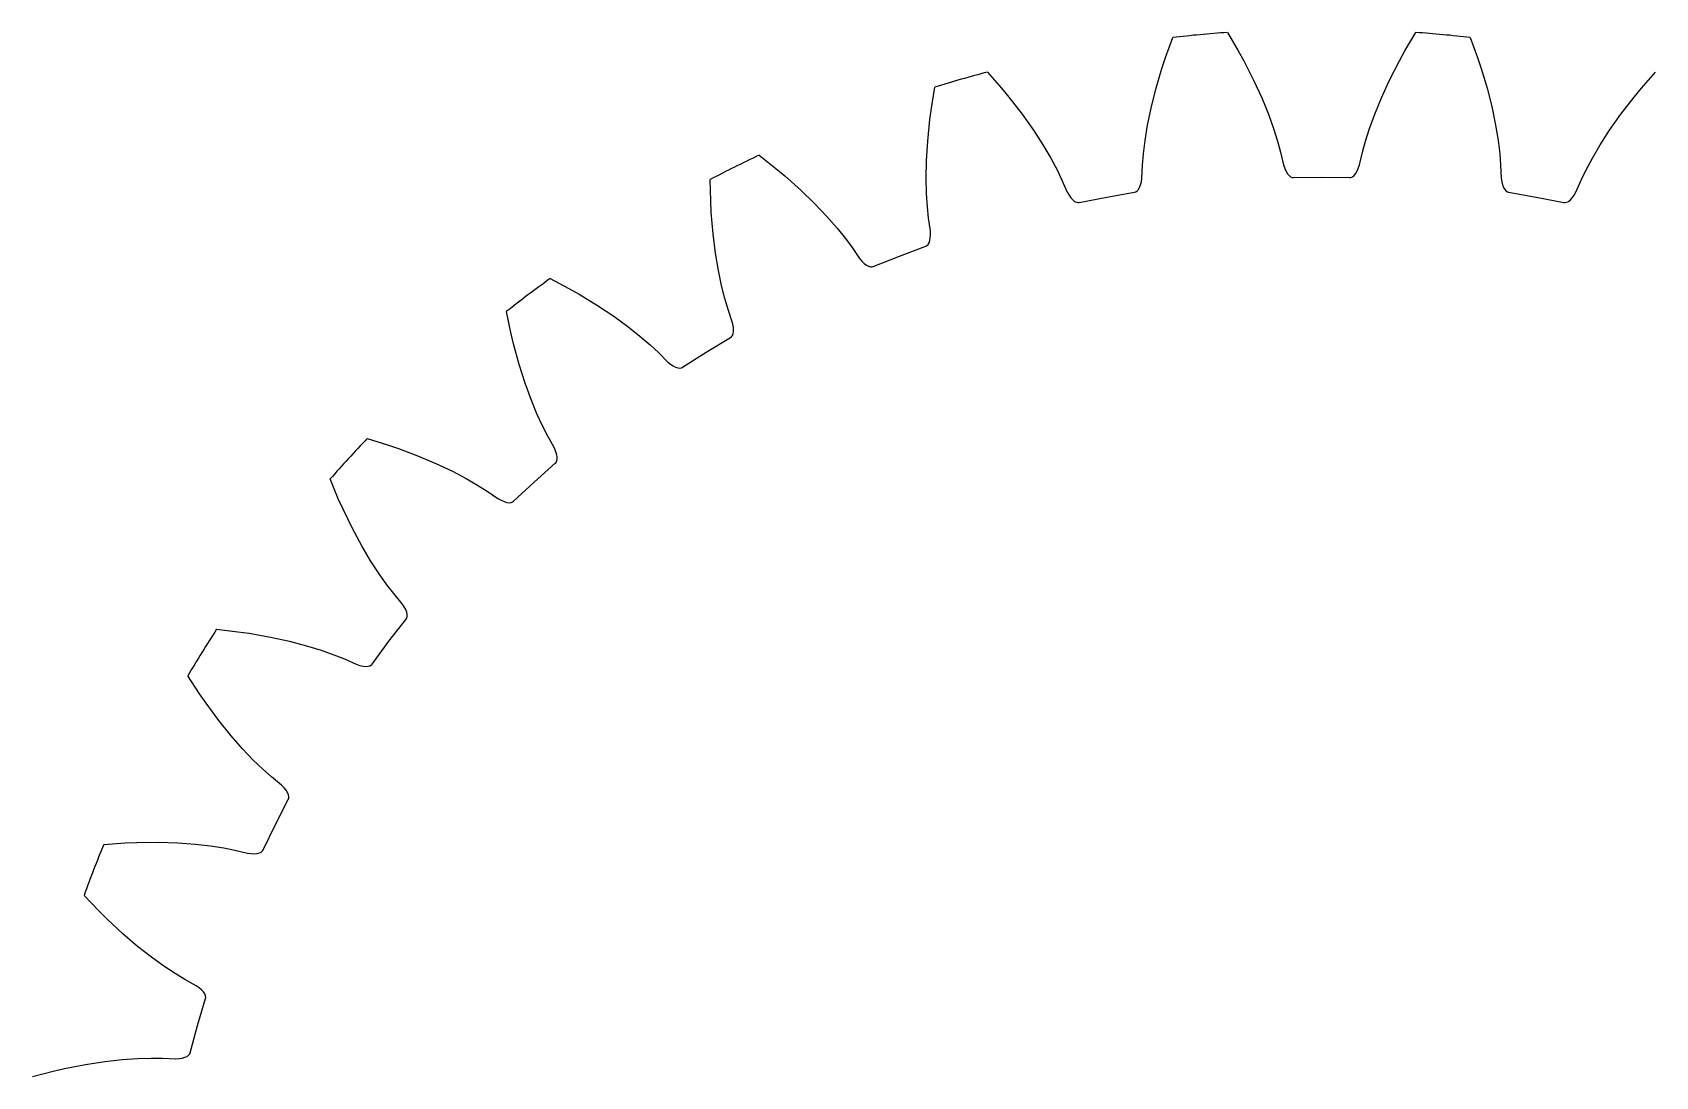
# Model space of a CAD drawing. Extents: x -36 to 36, y -35.9 to 35.9.
# Drawn here: x -35.24 to 9.13, y 7.35 to 35.91 of the extents above; entities that cross this region are included whole.
import ezdxf

# ---------------------------------------------------------------- set-up
doc = ezdxf.new("R2010")
doc.units = 0

msp = doc.modelspace()

# ---------------------------------------------------------------- linework, layer by layer
at = {"layer": 'layer0'}
for p, q in [((-4.265, 35.22), (-4.066, 35.77)), ((-2.576, 35.908), (-2.279, 35.404)), ((2.279, 35.404), (2.576, 35.908)), ((4.066, 35.77), (4.265, 35.22)), ((-4.364, 34.92), (-4.265, 35.22)), ((-2.279, 35.404), (-2.127, 35.127)), ((-2.127, 35.127), (-1.858, 34.602)), ((1.858, 34.602), (2.127, 35.127)), ((2.127, 35.127), (2.279, 35.404)), ((4.265, 35.22), (4.364, 34.92)), ((-9.13, 34.823), (-8.746, 34.383)), ((-4.532, 34.354), (-4.364, 34.92)), ((4.364, 34.92), (4.532, 34.354)), ((8.746, 34.383), (9.13, 34.823)), ((-10.664, 33.837), (-10.569, 34.414)), ((-8.746, 34.383), (-8.545, 34.138)), ((-4.662, 33.836), (-4.532, 34.354)), ((-1.858, 34.602), (-1.635, 34.116)), ((1.635, 34.116), (1.858, 34.602)), ((4.532, 34.354), (4.662, 33.836)), ((8.545, 34.138), (8.746, 34.383)), ((-10.706, 33.523), (-10.664, 33.837)), ((-8.545, 34.138), (-8.184, 33.671)), ((-4.758, 33.369), (-4.662, 33.836)), ((-1.635, 34.116), (-1.454, 33.675)), ((1.454, 33.675), (1.635, 34.116)), ((4.662, 33.836), (4.758, 33.369)), ((8.184, 33.671), (8.545, 34.138)), ((-10.767, 32.936), (-10.706, 33.523)), ((-8.184, 33.671), (-7.876, 33.235)), ((-4.826, 32.952), (-4.758, 33.369)), ((-1.454, 33.675), (-1.311, 33.278)), ((1.311, 33.278), (1.454, 33.675)), ((4.758, 33.369), (4.826, 32.952)), ((7.876, 33.235), (8.184, 33.671)), ((-10.8, 32.403), (-10.767, 32.936)), ((-7.876, 33.235), (-7.617, 32.834)), ((-4.87, 32.59), (-4.826, 32.952)), ((-1.311, 33.278), (-1.201, 32.93)), ((-1.201, 32.93), (-1.12, 32.63)), ((1.12, 32.63), (1.201, 32.93)), ((1.201, 32.93), (1.311, 33.278)), ((4.826, 32.952), (4.87, 32.59)), ((7.617, 32.834), (7.876, 33.235)), ((-15.374, 32.552), (-14.915, 32.19)), ((-10.809, 31.926), (-10.8, 32.403)), ((-7.617, 32.834), (-7.403, 32.47)), ((-7.403, 32.47), (-7.231, 32.148)), ((-4.895, 32.28), (-4.87, 32.59)), ((-1.12, 32.63), (-1.038, 32.283)), ((1.038, 32.283), (1.12, 32.63)), ((4.87, 32.59), (4.895, 32.28)), ((7.231, 32.148), (7.403, 32.47)), ((7.403, 32.47), (7.617, 32.834)), ((-14.915, 32.19), (-14.672, 31.987)), ((-14.672, 31.987), (-14.232, 31.594)), ((-7.231, 32.148), (-7.097, 31.868)), ((-4.912, 31.924), (-4.895, 32.28)), ((-1.038, 32.283), (-1.004, 32.187)), ((-1.004, 32.187), (-0.968, 32.107)), ((-0.968, 32.107), (-0.929, 32.043)), ((-0.929, 32.043), (-0.888, 31.994)), ((-0.888, 31.994), (-0.846, 31.961)), ((-0.846, 31.961), (-0.803, 31.943)), ((-0.771, 31.941), (0, 31.95)), ((0, 31.95), (0.771, 31.941)), ((0.803, 31.943), (0.846, 31.961)), ((0.846, 31.961), (0.888, 31.994)), ((0.888, 31.994), (0.929, 32.043)), ((0.929, 32.043), (0.968, 32.107)), ((0.968, 32.107), (1.004, 32.187)), ((1.004, 32.187), (1.038, 32.283)), ((4.895, 32.28), (4.912, 31.924)), ((7.097, 31.868), (7.231, 32.148)), ((-16.7, 31.301), (-16.713, 31.886)), ((-14.232, 31.594), (-13.849, 31.222)), ((-10.799, 31.504), (-10.809, 31.926)), ((-10.776, 31.14), (-10.799, 31.504)), ((-7.097, 31.868), (-6.952, 31.543)), ((-6.952, 31.543), (-6.902, 31.455)), ((-5.871, 31.406), (-5.111, 31.539)), ((-5.111, 31.539), (-5.08, 31.547)), ((-5.08, 31.547), (-5.041, 31.572)), ((-5.041, 31.572), (-5.006, 31.612)), ((-5.006, 31.612), (-4.974, 31.668)), ((-4.974, 31.668), (-4.948, 31.738)), ((-4.948, 31.738), (-4.927, 31.824)), ((-4.927, 31.824), (-4.912, 31.924)), ((-0.803, 31.943), (-0.771, 31.941)), ((0.771, 31.941), (0.803, 31.943)), ((4.912, 31.924), (4.927, 31.824)), ((4.927, 31.824), (4.948, 31.738)), ((4.948, 31.738), (4.974, 31.668)), ((4.974, 31.668), (5.006, 31.612)), ((5.006, 31.612), (5.041, 31.572)), ((5.041, 31.572), (5.08, 31.547)), ((5.08, 31.547), (5.111, 31.539)), ((5.111, 31.539), (5.871, 31.406)), ((6.902, 31.455), (6.952, 31.543)), ((6.952, 31.543), (7.097, 31.868)), ((-16.684, 30.985), (-16.7, 31.301)), ((-13.849, 31.222), (-13.521, 30.875)), ((-10.743, 30.831), (-10.776, 31.14)), ((-6.902, 31.455), (-6.851, 31.383)), ((-6.851, 31.383), (-6.801, 31.326)), ((-6.801, 31.326), (-6.752, 31.286)), ((-6.752, 31.286), (-6.704, 31.261)), ((-6.704, 31.261), (-6.659, 31.252)), ((-6.659, 31.252), (-6.627, 31.255)), ((-6.627, 31.255), (-5.871, 31.406)), ((5.871, 31.406), (6.627, 31.255)), ((6.627, 31.255), (6.659, 31.252)), ((6.659, 31.252), (6.704, 31.261)), ((6.704, 31.261), (6.752, 31.286)), ((6.752, 31.286), (6.801, 31.326)), ((6.801, 31.326), (6.851, 31.383)), ((6.851, 31.383), (6.902, 31.455)), ((-16.636, 30.397), (-16.684, 30.985)), ((-13.521, 30.875), (-13.244, 30.557)), ((-10.695, 30.478), (-10.743, 30.831)), ((-16.57, 29.867), (-16.636, 30.397)), ((-13.244, 30.557), (-13.015, 30.272)), ((-13.015, 30.272), (-12.832, 30.022)), ((-10.729, 30.154), (-10.709, 30.214)), ((-10.709, 30.214), (-10.696, 30.289)), ((-10.696, 30.289), (-10.691, 30.377)), ((-10.691, 30.377), (-10.695, 30.478)), ((-16.491, 29.396), (-16.57, 29.867)), ((-12.832, 30.022), (-12.629, 29.728)), ((-12.257, 29.505), (-11.542, 29.792)), ((-11.542, 29.792), (-10.819, 30.062)), ((-10.819, 30.062), (-10.79, 30.076)), ((-10.79, 30.076), (-10.757, 30.108)), ((-10.757, 30.108), (-10.729, 30.154)), ((-16.404, 28.984), (-16.491, 29.396)), ((-12.629, 29.728), (-12.564, 29.651)), ((-12.564, 29.651), (-12.501, 29.589)), ((-12.501, 29.589), (-12.442, 29.543)), ((-12.442, 29.543), (-12.386, 29.512)), ((-12.386, 29.512), (-12.334, 29.497)), ((-12.334, 29.497), (-12.288, 29.496)), ((-12.288, 29.496), (-12.257, 29.505)), ((-21.093, 29.173), (-20.576, 28.901)), ((-20.576, 28.901), (-20.3, 28.746)), ((-16.314, 28.63), (-16.404, 28.984)), ((-20.3, 28.746), (-19.795, 28.441)), ((-19.795, 28.441), (-19.35, 28.146)), ((-16.225, 28.332), (-16.314, 28.63)), ((-22.167, 27.7), (-22.287, 28.272)), ((-19.35, 28.146), (-18.964, 27.865)), ((-16.113, 27.994), (-16.225, 28.332)), ((-16.09, 27.895), (-16.113, 27.994)), ((-22.093, 27.392), (-22.167, 27.7)), ((-18.964, 27.865), (-18.633, 27.603)), ((-18.633, 27.603), (-18.356, 27.365)), ((-16.82, 27.164), (-16.159, 27.562)), ((-16.159, 27.562), (-16.133, 27.582)), ((-16.133, 27.582), (-16.106, 27.619)), ((-16.106, 27.619), (-16.087, 27.669)), ((-16.079, 27.808), (-16.09, 27.895)), ((-16.087, 27.669), (-16.078, 27.732)), ((-16.078, 27.732), (-16.079, 27.808)), ((-21.938, 26.823), (-22.093, 27.392)), ((-18.356, 27.365), (-18.13, 27.153)), ((-18.13, 27.153), (-17.877, 26.902)), ((-17.47, 26.751), (-16.82, 27.164)), ((-21.776, 26.314), (-21.938, 26.823)), ((-17.877, 26.902), (-17.798, 26.837)), ((-17.798, 26.837), (-17.725, 26.788)), ((-17.725, 26.788), (-17.658, 26.754)), ((-17.658, 26.754), (-17.598, 26.734)), ((-17.598, 26.734), (-17.544, 26.728)), ((-17.544, 26.728), (-17.499, 26.736)), ((-17.499, 26.736), (-17.47, 26.751)), ((-21.612, 25.866), (-21.776, 26.314)), ((-21.451, 25.476), (-21.612, 25.866)), ((-21.297, 25.144), (-21.451, 25.476)), ((-21.155, 24.868), (-21.297, 25.144)), ((-20.982, 24.557), (-21.155, 24.868)), ((-26.095, 24.801), (-25.536, 24.629)), ((-25.536, 24.629), (-25.237, 24.527)), ((-25.237, 24.527), (-24.684, 24.319)), ((-20.942, 24.463), (-20.982, 24.557)), ((-20.915, 24.38), (-20.942, 24.463)), ((-24.684, 24.319), (-24.192, 24.111)), ((-24.192, 24.111), (-23.761, 23.906)), ((-21.525, 23.611), (-20.949, 24.124)), ((-20.949, 24.124), (-20.927, 24.147)), ((-20.927, 24.147), (-20.906, 24.189)), ((-20.9, 24.306), (-20.915, 24.38)), ((-20.906, 24.189), (-20.898, 24.242)), ((-20.898, 24.242), (-20.9, 24.306)), ((-26.88, 23.155), (-27.102, 23.695)), ((-23.761, 23.906), (-23.388, 23.71)), ((-23.388, 23.71), (-23.072, 23.526)), ((-23.072, 23.526), (-22.81, 23.359)), ((-22.088, 23.085), (-21.525, 23.611)), ((-26.751, 22.866), (-26.88, 23.155)), ((-22.81, 23.359), (-22.516, 23.159)), ((-22.516, 23.159), (-22.427, 23.11)), ((-22.427, 23.11), (-22.346, 23.075)), ((-22.346, 23.075), (-22.274, 23.054)), ((-22.114, 23.065), (-22.088, 23.085)), ((-26.493, 22.335), (-26.751, 22.866)), ((-22.274, 23.054), (-22.21, 23.045)), ((-22.21, 23.045), (-22.157, 23.049)), ((-22.157, 23.049), (-22.114, 23.065)), ((-26.24, 21.865), (-26.493, 22.335)), ((-25.997, 21.454), (-26.24, 21.865)), ((-25.766, 21.101), (-25.997, 21.454)), ((-25.555, 20.803), (-25.766, 21.101)), ((-25.364, 20.558), (-25.555, 20.803)), ((-25.137, 20.283), (-25.364, 20.558)), ((-25.081, 20.199), (-25.137, 20.283)), ((-25.039, 20.121), (-25.081, 20.199)), ((-25.011, 20.051), (-25.039, 20.121)), ((-24.996, 19.989), (-25.011, 20.051)), ((-24.995, 19.936), (-24.996, 19.989)), ((-30.207, 19.583), (-29.627, 19.517)), ((-25.497, 19.254), (-25.025, 19.864)), ((-25.025, 19.864), (-25.007, 19.891)), ((-25.007, 19.891), (-24.995, 19.936)), ((-29.627, 19.517), (-29.314, 19.472)), ((-29.314, 19.472), (-28.732, 19.369)), ((-28.732, 19.369), (-28.211, 19.255)), ((-28.211, 19.255), (-27.749, 19.133)), ((-27.749, 19.133), (-27.346, 19.008)), ((-25.954, 18.633), (-25.497, 19.254)), ((-27.346, 19.008), (-27.002, 18.886)), ((-27.002, 18.886), (-26.714, 18.77)), ((-26.714, 18.77), (-26.388, 18.627)), ((-30.677, 17.821), (-30.995, 18.312)), ((-26.388, 18.627), (-26.291, 18.596)), ((-26.291, 18.596), (-26.205, 18.576)), ((-26.205, 18.576), (-26.13, 18.568)), ((-26.13, 18.568), (-26.067, 18.572)), ((-26.067, 18.572), (-26.015, 18.585)), ((-26.015, 18.585), (-25.975, 18.609)), ((-25.975, 18.609), (-25.954, 18.633)), ((-30.497, 17.561), (-30.677, 17.821)), ((-30.146, 17.087), (-30.497, 17.561)), ((-29.811, 16.671), (-30.146, 17.087)), ((-29.496, 16.312), (-29.811, 16.671)), ((-29.205, 16.007), (-29.496, 16.312)), ((-28.942, 15.753), (-29.205, 16.007)), ((-28.71, 15.547), (-28.942, 15.753)), ((-28.436, 15.319), (-28.71, 15.547)), ((-28.365, 15.246), (-28.436, 15.319)), ((-28.31, 15.178), (-28.365, 15.246)), ((-28.269, 15.114), (-28.31, 15.178)), ((-28.244, 15.056), (-28.269, 15.114)), ((-28.6, 14.241), (-28.249, 14.927)), ((-28.249, 14.927), (-28.237, 14.957)), ((-28.233, 15.003), (-28.244, 15.056)), ((-28.237, 14.957), (-28.233, 15.003)), ((-28.936, 13.547), (-28.6, 14.241)), ((-32.393, 13.754), (-31.802, 13.76)), ((-31.802, 13.76), (-31.269, 13.743)), ((-33.292, 13.699), (-32.709, 13.741)), ((-32.709, 13.741), (-32.393, 13.754)), ((-31.269, 13.743), (-30.793, 13.708)), ((-30.793, 13.708), (-30.374, 13.66)), ((-30.374, 13.66), (-30.013, 13.603)), ((-30.013, 13.603), (-29.708, 13.542)), ((-29.708, 13.542), (-29.361, 13.461)), ((-29.361, 13.461), (-29.261, 13.448)), ((-29.261, 13.448), (-29.173, 13.445)), ((-29.173, 13.445), (-29.097, 13.451)), ((-29.097, 13.451), (-29.036, 13.466)), ((-29.036, 13.466), (-28.987, 13.489)), ((-28.987, 13.489), (-28.953, 13.519)), ((-28.953, 13.519), (-28.936, 13.547)), ((-33.429, 11.881), (-33.832, 12.304)), ((-33.204, 11.658), (-33.429, 11.881)), ((-32.772, 11.256), (-33.204, 11.658)), ((-32.367, 10.909), (-32.772, 11.256)), ((-31.991, 10.614), (-32.367, 10.909)), ((-31.649, 10.368), (-31.991, 10.614)), ((-31.344, 10.167), (-31.649, 10.368)), ((-31.078, 10.007), (-31.344, 10.167)), ((-30.767, 9.833), (-31.078, 10.007)), ((-30.684, 9.775), (-30.767, 9.833)), ((-30.617, 9.718), (-30.684, 9.775)), ((-30.73, 8.744), (-30.51, 9.482)), ((-30.565, 9.663), (-30.617, 9.718)), ((-30.529, 9.61), (-30.565, 9.663)), ((-30.509, 9.56), (-30.529, 9.61)), ((-30.51, 9.482), (-30.504, 9.514)), ((-30.504, 9.514), (-30.509, 9.56)), ((-30.932, 8), (-30.73, 8.744)), ((-30.944, 7.969), (-30.932, 8)), ((-34.677, 7.497), (-34.368, 7.568)), ((-34.368, 7.568), (-33.789, 7.682)), ((-33.789, 7.682), (-33.262, 7.764)), ((-33.262, 7.764), (-32.787, 7.817)), ((-32.787, 7.817), (-32.366, 7.846)), ((-32.366, 7.846), (-32.001, 7.856)), ((-32.001, 7.856), (-31.691, 7.852)), ((-31.691, 7.852), (-31.335, 7.837)), ((-31.335, 7.837), (-31.234, 7.842)), ((-31.234, 7.842), (-31.146, 7.855)), ((-31.146, 7.855), (-31.074, 7.875)), ((-31.074, 7.875), (-31.015, 7.901)), ((-31.015, 7.901), (-30.972, 7.933)), ((-30.972, 7.933), (-30.944, 7.969)), ((-35.242, 7.349), (-34.677, 7.497))]:
    msp.add_line(p, q, dxfattribs=at)
for start, end in [(94.1036, 96.4847), (83.5153, 85.8964), (104.6918, 107.0729), (115.28, 117.6611), (125.8683, 128.2494), (136.4565, 138.8376), (147.0448, 149.4258), (157.633, 160.0141)]:
    msp.add_arc((0, 0), 36, start, end, dxfattribs=at)
at = {"layer": 'layer1'}
for p, q in [((-4.265, 35.22), (-4.066, 35.77)), ((-2.576, 35.908), (-2.279, 35.404)), ((2.279, 35.404), (2.576, 35.908)), ((4.066, 35.77), (4.265, 35.22)), ((-4.364, 34.92), (-4.265, 35.22)), ((-2.279, 35.404), (-2.127, 35.127)), ((-2.127, 35.127), (-1.858, 34.602)), ((1.858, 34.602), (2.127, 35.127)), ((2.127, 35.127), (2.279, 35.404)), ((4.265, 35.22), (4.364, 34.92)), ((-9.13, 34.823), (-8.746, 34.383)), ((-4.532, 34.354), (-4.364, 34.92)), ((4.364, 34.92), (4.532, 34.354)), ((8.746, 34.383), (9.13, 34.823)), ((-10.664, 33.837), (-10.569, 34.414)), ((-8.746, 34.383), (-8.545, 34.138)), ((-4.662, 33.836), (-4.532, 34.354)), ((-1.858, 34.602), (-1.635, 34.116)), ((1.635, 34.116), (1.858, 34.602)), ((4.532, 34.354), (4.662, 33.836)), ((8.545, 34.138), (8.746, 34.383)), ((-10.706, 33.523), (-10.664, 33.837)), ((-8.545, 34.138), (-8.184, 33.671)), ((-4.758, 33.369), (-4.662, 33.836)), ((-1.635, 34.116), (-1.454, 33.675)), ((1.454, 33.675), (1.635, 34.116)), ((4.662, 33.836), (4.758, 33.369)), ((8.184, 33.671), (8.545, 34.138)), ((-10.767, 32.936), (-10.706, 33.523)), ((-8.184, 33.671), (-7.876, 33.235)), ((-4.826, 32.952), (-4.758, 33.369)), ((-1.454, 33.675), (-1.311, 33.278)), ((1.311, 33.278), (1.454, 33.675)), ((4.758, 33.369), (4.826, 32.952)), ((7.876, 33.235), (8.184, 33.671)), ((-10.8, 32.403), (-10.767, 32.936)), ((-7.876, 33.235), (-7.617, 32.834)), ((-4.87, 32.59), (-4.826, 32.952)), ((-1.311, 33.278), (-1.201, 32.93)), ((-1.201, 32.93), (-1.12, 32.63)), ((1.12, 32.63), (1.201, 32.93)), ((1.201, 32.93), (1.311, 33.278)), ((4.826, 32.952), (4.87, 32.59)), ((7.617, 32.834), (7.876, 33.235)), ((-15.374, 32.552), (-14.915, 32.19)), ((-10.809, 31.926), (-10.8, 32.403)), ((-7.617, 32.834), (-7.403, 32.47)), ((-7.403, 32.47), (-7.231, 32.148)), ((-4.895, 32.28), (-4.87, 32.59)), ((-1.12, 32.63), (-1.038, 32.283)), ((1.038, 32.283), (1.12, 32.63)), ((4.87, 32.59), (4.895, 32.28)), ((7.231, 32.148), (7.403, 32.47)), ((7.403, 32.47), (7.617, 32.834)), ((-14.915, 32.19), (-14.672, 31.987)), ((-14.672, 31.987), (-14.232, 31.594)), ((-7.231, 32.148), (-7.097, 31.868)), ((-4.912, 31.924), (-4.895, 32.28)), ((-1.038, 32.283), (-1.004, 32.187)), ((-1.004, 32.187), (-0.968, 32.107)), ((-0.968, 32.107), (-0.929, 32.043)), ((-0.929, 32.043), (-0.888, 31.994)), ((-0.888, 31.994), (-0.846, 31.961)), ((-0.846, 31.961), (-0.803, 31.943)), ((-0.771, 31.941), (0, 31.95)), ((0, 31.95), (0.771, 31.941)), ((0.803, 31.943), (0.846, 31.961)), ((0.846, 31.961), (0.888, 31.994)), ((0.888, 31.994), (0.929, 32.043)), ((0.929, 32.043), (0.968, 32.107)), ((0.968, 32.107), (1.004, 32.187)), ((1.004, 32.187), (1.038, 32.283)), ((4.895, 32.28), (4.912, 31.924)), ((7.097, 31.868), (7.231, 32.148)), ((-16.7, 31.301), (-16.713, 31.886)), ((-14.232, 31.594), (-13.849, 31.222)), ((-10.799, 31.504), (-10.809, 31.926)), ((-10.776, 31.14), (-10.799, 31.504)), ((-7.097, 31.868), (-6.952, 31.543)), ((-6.952, 31.543), (-6.902, 31.455)), ((-5.871, 31.406), (-5.111, 31.539)), ((-5.111, 31.539), (-5.08, 31.547)), ((-5.08, 31.547), (-5.041, 31.572)), ((-5.041, 31.572), (-5.006, 31.612)), ((-5.006, 31.612), (-4.974, 31.668)), ((-4.974, 31.668), (-4.948, 31.738)), ((-4.948, 31.738), (-4.927, 31.824)), ((-4.927, 31.824), (-4.912, 31.924)), ((-0.803, 31.943), (-0.771, 31.941)), ((0.771, 31.941), (0.803, 31.943)), ((4.912, 31.924), (4.927, 31.824)), ((4.927, 31.824), (4.948, 31.738)), ((4.948, 31.738), (4.974, 31.668)), ((4.974, 31.668), (5.006, 31.612)), ((5.006, 31.612), (5.041, 31.572)), ((5.041, 31.572), (5.08, 31.547)), ((5.08, 31.547), (5.111, 31.539)), ((5.111, 31.539), (5.871, 31.406)), ((6.902, 31.455), (6.952, 31.543)), ((6.952, 31.543), (7.097, 31.868)), ((-16.684, 30.985), (-16.7, 31.301)), ((-13.849, 31.222), (-13.521, 30.875)), ((-10.743, 30.831), (-10.776, 31.14)), ((-6.902, 31.455), (-6.851, 31.383)), ((-6.851, 31.383), (-6.801, 31.326)), ((-6.801, 31.326), (-6.752, 31.286)), ((-6.752, 31.286), (-6.704, 31.261)), ((-6.704, 31.261), (-6.659, 31.252)), ((-6.659, 31.252), (-6.627, 31.255)), ((-6.627, 31.255), (-5.871, 31.406)), ((5.871, 31.406), (6.627, 31.255)), ((6.627, 31.255), (6.659, 31.252)), ((6.659, 31.252), (6.704, 31.261)), ((6.704, 31.261), (6.752, 31.286)), ((6.752, 31.286), (6.801, 31.326)), ((6.801, 31.326), (6.851, 31.383)), ((6.851, 31.383), (6.902, 31.455)), ((-16.636, 30.397), (-16.684, 30.985)), ((-13.521, 30.875), (-13.244, 30.557)), ((-10.695, 30.478), (-10.743, 30.831)), ((-16.57, 29.867), (-16.636, 30.397)), ((-13.244, 30.557), (-13.015, 30.272)), ((-13.015, 30.272), (-12.832, 30.022)), ((-10.729, 30.154), (-10.709, 30.214)), ((-10.709, 30.214), (-10.696, 30.289)), ((-10.696, 30.289), (-10.691, 30.377)), ((-10.691, 30.377), (-10.695, 30.478)), ((-16.491, 29.396), (-16.57, 29.867)), ((-12.832, 30.022), (-12.629, 29.728)), ((-12.257, 29.505), (-11.542, 29.792)), ((-11.542, 29.792), (-10.819, 30.062)), ((-10.819, 30.062), (-10.79, 30.076)), ((-10.79, 30.076), (-10.757, 30.108)), ((-10.757, 30.108), (-10.729, 30.154)), ((-16.404, 28.984), (-16.491, 29.396)), ((-12.629, 29.728), (-12.564, 29.651)), ((-12.564, 29.651), (-12.501, 29.589)), ((-12.501, 29.589), (-12.442, 29.543)), ((-12.442, 29.543), (-12.386, 29.512)), ((-12.386, 29.512), (-12.334, 29.497)), ((-12.334, 29.497), (-12.288, 29.496)), ((-12.288, 29.496), (-12.257, 29.505)), ((-21.093, 29.173), (-20.576, 28.901)), ((-20.576, 28.901), (-20.3, 28.746)), ((-16.314, 28.63), (-16.404, 28.984)), ((-20.3, 28.746), (-19.795, 28.441)), ((-19.795, 28.441), (-19.35, 28.146)), ((-16.225, 28.332), (-16.314, 28.63)), ((-22.167, 27.7), (-22.287, 28.272)), ((-19.35, 28.146), (-18.964, 27.865)), ((-16.113, 27.994), (-16.225, 28.332)), ((-16.09, 27.895), (-16.113, 27.994)), ((-22.093, 27.392), (-22.167, 27.7)), ((-18.964, 27.865), (-18.633, 27.603)), ((-18.633, 27.603), (-18.356, 27.365)), ((-16.82, 27.164), (-16.159, 27.562)), ((-16.159, 27.562), (-16.133, 27.582)), ((-16.133, 27.582), (-16.106, 27.619)), ((-16.106, 27.619), (-16.087, 27.669)), ((-16.079, 27.808), (-16.09, 27.895)), ((-16.087, 27.669), (-16.078, 27.732)), ((-16.078, 27.732), (-16.079, 27.808)), ((-21.938, 26.823), (-22.093, 27.392)), ((-18.356, 27.365), (-18.13, 27.153)), ((-18.13, 27.153), (-17.877, 26.902)), ((-17.47, 26.751), (-16.82, 27.164)), ((-21.776, 26.314), (-21.938, 26.823)), ((-17.877, 26.902), (-17.798, 26.837)), ((-17.798, 26.837), (-17.725, 26.788)), ((-17.725, 26.788), (-17.658, 26.754)), ((-17.658, 26.754), (-17.598, 26.734)), ((-17.598, 26.734), (-17.544, 26.728)), ((-17.544, 26.728), (-17.499, 26.736)), ((-17.499, 26.736), (-17.47, 26.751)), ((-21.612, 25.866), (-21.776, 26.314)), ((-21.451, 25.476), (-21.612, 25.866)), ((-21.297, 25.144), (-21.451, 25.476)), ((-21.155, 24.868), (-21.297, 25.144)), ((-20.982, 24.557), (-21.155, 24.868)), ((-26.095, 24.801), (-25.536, 24.629)), ((-25.536, 24.629), (-25.237, 24.527)), ((-25.237, 24.527), (-24.684, 24.319)), ((-20.942, 24.463), (-20.982, 24.557)), ((-20.915, 24.38), (-20.942, 24.463)), ((-24.684, 24.319), (-24.192, 24.111)), ((-24.192, 24.111), (-23.761, 23.906)), ((-21.525, 23.611), (-20.949, 24.124)), ((-20.949, 24.124), (-20.927, 24.147)), ((-20.927, 24.147), (-20.906, 24.189)), ((-20.9, 24.306), (-20.915, 24.38)), ((-20.906, 24.189), (-20.898, 24.242)), ((-20.898, 24.242), (-20.9, 24.306)), ((-26.88, 23.155), (-27.102, 23.695)), ((-23.761, 23.906), (-23.388, 23.71)), ((-23.388, 23.71), (-23.072, 23.526)), ((-23.072, 23.526), (-22.81, 23.359)), ((-22.088, 23.085), (-21.525, 23.611)), ((-26.751, 22.866), (-26.88, 23.155)), ((-22.81, 23.359), (-22.516, 23.159)), ((-22.516, 23.159), (-22.427, 23.11)), ((-22.427, 23.11), (-22.346, 23.075)), ((-22.346, 23.075), (-22.274, 23.054)), ((-22.114, 23.065), (-22.088, 23.085)), ((-26.493, 22.335), (-26.751, 22.866)), ((-22.274, 23.054), (-22.21, 23.045)), ((-22.21, 23.045), (-22.157, 23.049)), ((-22.157, 23.049), (-22.114, 23.065)), ((-26.24, 21.865), (-26.493, 22.335)), ((-25.997, 21.454), (-26.24, 21.865)), ((-25.766, 21.101), (-25.997, 21.454)), ((-25.555, 20.803), (-25.766, 21.101)), ((-25.364, 20.558), (-25.555, 20.803)), ((-25.137, 20.283), (-25.364, 20.558)), ((-25.081, 20.199), (-25.137, 20.283)), ((-25.039, 20.121), (-25.081, 20.199)), ((-25.011, 20.051), (-25.039, 20.121)), ((-24.996, 19.989), (-25.011, 20.051)), ((-24.995, 19.936), (-24.996, 19.989)), ((-30.207, 19.583), (-29.627, 19.517)), ((-25.497, 19.254), (-25.025, 19.864)), ((-25.025, 19.864), (-25.007, 19.891)), ((-25.007, 19.891), (-24.995, 19.936)), ((-29.627, 19.517), (-29.314, 19.472)), ((-29.314, 19.472), (-28.732, 19.369)), ((-28.732, 19.369), (-28.211, 19.255)), ((-28.211, 19.255), (-27.749, 19.133)), ((-27.749, 19.133), (-27.346, 19.008)), ((-25.954, 18.633), (-25.497, 19.254)), ((-27.346, 19.008), (-27.002, 18.886)), ((-27.002, 18.886), (-26.714, 18.77)), ((-26.714, 18.77), (-26.388, 18.627)), ((-30.677, 17.821), (-30.995, 18.312)), ((-26.388, 18.627), (-26.291, 18.596)), ((-26.291, 18.596), (-26.205, 18.576)), ((-26.205, 18.576), (-26.13, 18.568)), ((-26.13, 18.568), (-26.067, 18.572)), ((-26.067, 18.572), (-26.015, 18.585)), ((-26.015, 18.585), (-25.975, 18.609)), ((-25.975, 18.609), (-25.954, 18.633)), ((-30.497, 17.561), (-30.677, 17.821)), ((-30.146, 17.087), (-30.497, 17.561)), ((-29.811, 16.671), (-30.146, 17.087)), ((-29.496, 16.312), (-29.811, 16.671)), ((-29.205, 16.007), (-29.496, 16.312)), ((-28.942, 15.753), (-29.205, 16.007)), ((-28.71, 15.547), (-28.942, 15.753)), ((-28.436, 15.319), (-28.71, 15.547)), ((-28.365, 15.246), (-28.436, 15.319)), ((-28.31, 15.178), (-28.365, 15.246)), ((-28.269, 15.114), (-28.31, 15.178)), ((-28.244, 15.056), (-28.269, 15.114)), ((-28.6, 14.241), (-28.249, 14.927)), ((-28.249, 14.927), (-28.237, 14.957)), ((-28.233, 15.003), (-28.244, 15.056)), ((-28.237, 14.957), (-28.233, 15.003)), ((-28.936, 13.547), (-28.6, 14.241)), ((-32.393, 13.754), (-31.802, 13.76)), ((-31.802, 13.76), (-31.269, 13.743)), ((-33.292, 13.699), (-32.709, 13.741)), ((-32.709, 13.741), (-32.393, 13.754)), ((-31.269, 13.743), (-30.793, 13.708)), ((-30.793, 13.708), (-30.374, 13.66)), ((-30.374, 13.66), (-30.013, 13.603)), ((-30.013, 13.603), (-29.708, 13.542)), ((-29.708, 13.542), (-29.361, 13.461)), ((-29.361, 13.461), (-29.261, 13.448)), ((-29.261, 13.448), (-29.173, 13.445)), ((-29.173, 13.445), (-29.097, 13.451)), ((-29.097, 13.451), (-29.036, 13.466)), ((-29.036, 13.466), (-28.987, 13.489)), ((-28.987, 13.489), (-28.953, 13.519)), ((-28.953, 13.519), (-28.936, 13.547)), ((-33.429, 11.881), (-33.832, 12.304)), ((-33.204, 11.658), (-33.429, 11.881)), ((-32.772, 11.256), (-33.204, 11.658)), ((-32.367, 10.909), (-32.772, 11.256)), ((-31.991, 10.614), (-32.367, 10.909)), ((-31.649, 10.368), (-31.991, 10.614)), ((-31.344, 10.167), (-31.649, 10.368)), ((-31.078, 10.007), (-31.344, 10.167)), ((-30.767, 9.833), (-31.078, 10.007)), ((-30.684, 9.775), (-30.767, 9.833)), ((-30.617, 9.718), (-30.684, 9.775)), ((-30.73, 8.744), (-30.51, 9.482)), ((-30.565, 9.663), (-30.617, 9.718)), ((-30.529, 9.61), (-30.565, 9.663)), ((-30.509, 9.56), (-30.529, 9.61)), ((-30.51, 9.482), (-30.504, 9.514)), ((-30.504, 9.514), (-30.509, 9.56)), ((-30.932, 8), (-30.73, 8.744)), ((-30.944, 7.969), (-30.932, 8)), ((-34.677, 7.497), (-34.368, 7.568)), ((-34.368, 7.568), (-33.789, 7.682)), ((-33.789, 7.682), (-33.262, 7.764)), ((-33.262, 7.764), (-32.787, 7.817)), ((-32.787, 7.817), (-32.366, 7.846)), ((-32.366, 7.846), (-32.001, 7.856)), ((-32.001, 7.856), (-31.691, 7.852)), ((-31.691, 7.852), (-31.335, 7.837)), ((-31.335, 7.837), (-31.234, 7.842)), ((-31.234, 7.842), (-31.146, 7.855)), ((-31.146, 7.855), (-31.074, 7.875)), ((-31.074, 7.875), (-31.015, 7.901)), ((-31.015, 7.901), (-30.972, 7.933)), ((-30.972, 7.933), (-30.944, 7.969)), ((-35.242, 7.349), (-34.677, 7.497))]:
    msp.add_line(p, q, dxfattribs=at)
for start, end in [(94.1036, 96.4847), (83.5153, 85.8964), (104.6918, 107.0729), (115.28, 117.6611), (125.8683, 128.2494), (136.4565, 138.8376), (147.0448, 149.4258), (157.633, 160.0141)]:
    msp.add_arc((0, 0), 36, start, end, dxfattribs=at)

doc.saveas('drawing.dxf')
